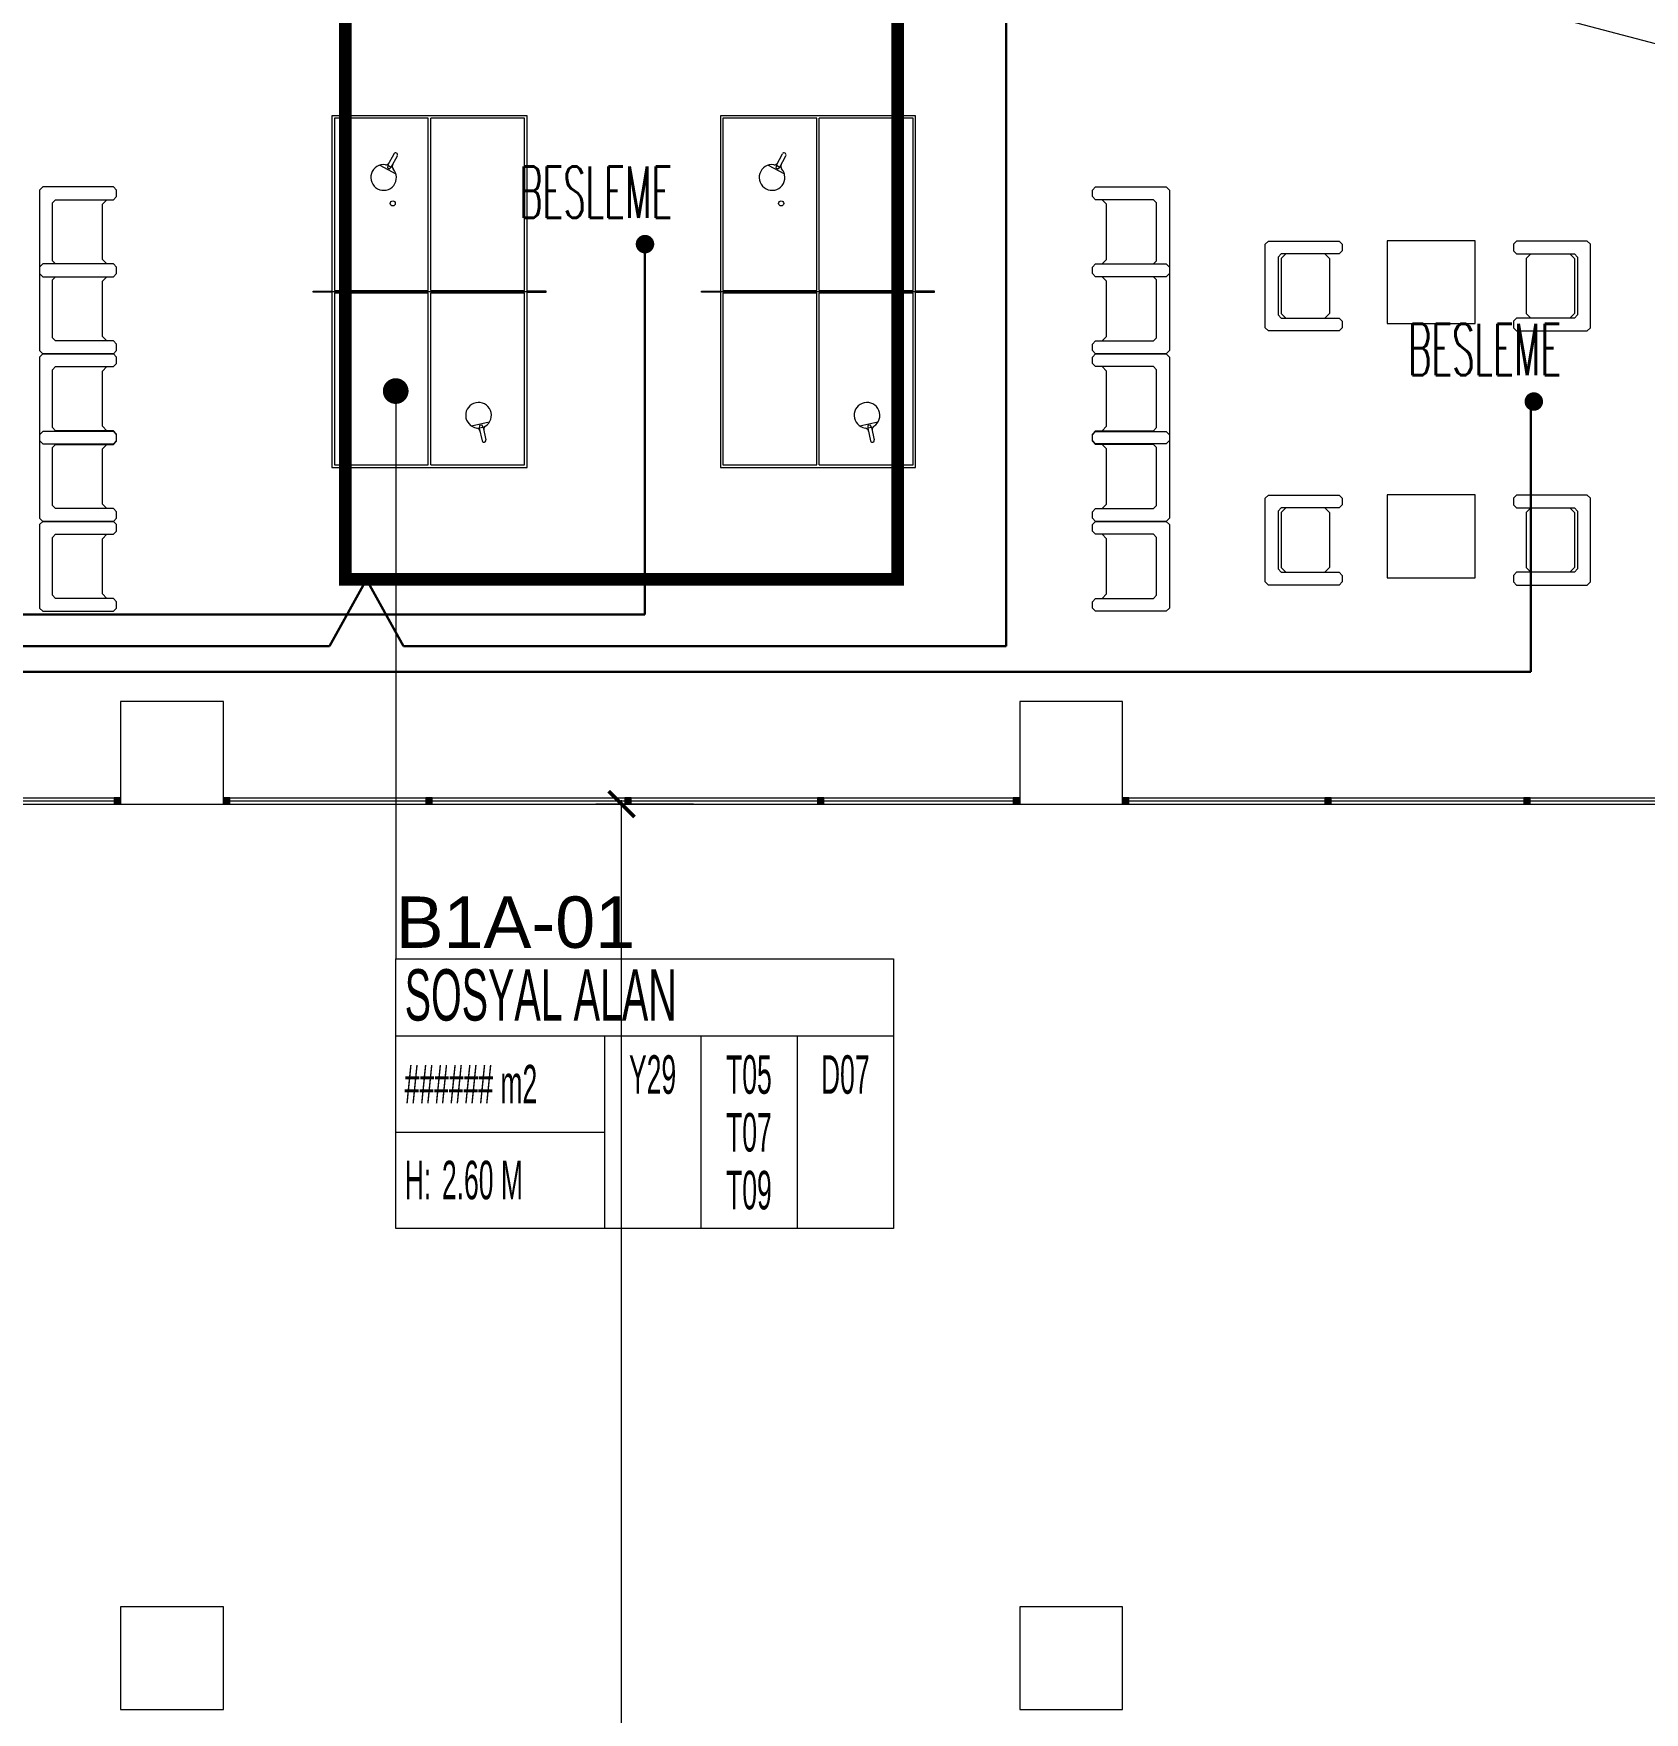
# Model space of a CAD drawing. Header units: metres. Extents: x -13316 to 152404, y -3899 to 30226.
# Drawn here: x 86512 to 87766, y 6003 to 7310 of the extents above; entities that cross this region are included whole.
import ezdxf
from ezdxf.enums import TextEntityAlignment as Align

# ---------------------------------------------------------------- set-up
doc = ezdxf.new("R2010")
doc.units = ezdxf.units.M
doc.header["$LTSCALE"] = 100
doc.header["$MEASUREMENT"] = 0
doc.header["$PDMODE"] = 1
doc.layers.get('0').update_dxf_attribs({"color": 9, "lineweight": 9})
for name, color, linetype, lineweight in [('01', 9, 'Continuous', 9), ('05', 9, 'Continuous', 9), ('06D', 9, 'Continuous', 9), ('10', 9, 'Continuous', 9), ('15', 9, 'Continuous', 9), ('21_mahal200', 9, 'Continuous', 9), ('25', 9, 'Continuous', 9), ('E-1x18W PL DOWNLIGHT ARMATÜR (GÖMME)', 7, 'Continuous', 30), ('E-KABLO', 7, 'Continuous', 30), ('E-LINYE', 7, 'Continuous', 30)]:
    doc.layers.add(name, color=color, linetype=linetype, lineweight=lineweight)
doc.styles.add('Arial', font='arial.ttf', dxfattribs={"height": 2.5})
doc.styles.add('E-YAZI', font='txttw.shx')
doc.styles.add('MuuM_TEXT-STANDART', font='ARIALN.TTF')
doc.dimstyles.new('MuuM_DIM200', dxfattribs={"dimscale": 20, "dimtxt": 2, "dimasz": 1, "dimexe": 1, "dimexo": 1, "dimgap": 1, "dimtad": 1, "dimdec": 1, "dimrnd": 0.5, "dimdsep": 46, "dimtxsty": 'MuuM_TEXT-STANDART', "dimblk": 'ARCHTICK', "dimcen": 0, "dimdle": 0.15, "dimclrd": 256, "dimclre": 256, "dimclrt": 256, "dimadec": 0, "dimazin": 0, "dimtfac": 5, "dimtdec": 1, "dimtix": 1, "dimtmove": 2, "dimatfit": 3, "dimldrblk": 'DOT', "dimfxl": 3, "dimfxlon": 1, "dimtolj": 1, "dimlwd": -1, "dimlwe": -1, "dimarcsym": 0})

# ---------------------------------------------------------------- blocks, each defined once
blk = doc.blocks.new('p-kolon_80x80')
blk.add_lwpolyline([(-40, -40), (40, -40), (40, 40), (-40, 40)], close=True)
blk = doc.blocks.new('1.Bod.Ara.Sitatik Elk')
at = {"layer": '01'}
blk.add_lwpolyline([(3464.9, -1609), (3399.2, -1591.8), (2911.6, -800.5), (2877.6, -821.5), (3373.6, -1626.4), (3454.8, -1647.7)], dxfattribs=at)
for p in [(2300, -2200), (3000, -2200), (2300, -2905), (3000, -2905)]:
    blk.add_blockref('p-kolon_80x80', p, dxfattribs=at)
blk = doc.blocks.new('_ArchTick')
at = {"color": 0, "linetype": 'ByBlock', "const_width": 0.15}
blk.add_lwpolyline([(-0.5, -0.5), (0.5, 0.5)], dxfattribs=at)
blk = doc.blocks.new('_Dot')
at = {"color": 0, "linetype": 'ByBlock', "lineweight": -2}
blk.add_line((-0.5, 0), (-1, 0), dxfattribs=at)
at = {"color": 0, "linetype": 'ByBlock', "const_width": 0.5}
blk.add_lwpolyline([(-0.25, 0, 1), (0.25, 0, 1)], format="xyb", close=True, dxfattribs=at)
blk = doc.blocks.new('0_roomno2')
blk.add_lwpolyline([(19.375, -10.5), (0, -10.5), (0, 0), (19.375, 0)], close=True)
for points in [[(0, -3), (19.375, -3)], [(8.125, -3), (8.125, -10.5)], [(11.875, -3), (11.875, -10.5)], [(15.625, -3), (15.625, -10.5)], [(0, -6.75), (8.125, -6.75)]]:
    blk.add_lwpolyline(points)
at = {"style": 'MuuM_TEXT-STANDART', "width": 0.6}
blk.add_text('H:', height=1.5, dxfattribs=at).set_placement((0.35, -8.608), align=Align.MIDDLE_LEFT)
at = {"style": 'Arial'}
blk.add_attdef('ODANO', (0, 1.17), '', height=2, dxfattribs=at)
blk.add_attdef('MEKANADI', text='', height=2, dxfattribs=at).set_placement((0.35, -3), align=Align.BOTTOM_LEFT)
at = {"style": 'MuuM_TEXT-STANDART', "width": 0.6}
for tag, p in [('YER01', (10, -4.5)), ('TAVAN01', (13.75, -4.5)), ('DUVAR01', (17.5, -4.5)), ('YER02', (10, -6.75)), ('TAVAN02', (13.75, -6.75)), ('DUVAR02', (17.5, -6.75)), ('YER03', (10, -9)), ('TAVAN03', (13.75, -9)), ('DUVAR03', (17.5, -9))]:
    blk.add_attdef(tag, text='', height=1.5, dxfattribs=at).set_placement(p, align=Align.MIDDLE_CENTER)
for tag, p in [('M2', (0.35, -4.875)), ('TEMIZTAVANYUKSEKLIGI', (1.8, -8.608))]:
    blk.add_attdef(tag, text='', height=1.5, dxfattribs=at).set_placement(p, align=Align.MIDDLE_LEFT)
blk = doc.blocks.new('prf-10x10')
blk.add_lwpolyline([(-5, -5), (5, -5), (5, 5), (-5, 5)], close=True)
at = {"color": 255}
blk.add_solid([(-5, -5), (5, -5), (-5, 5), (5, 5)], dxfattribs=at)
at = {"layer": '10'}
blk.add_point((0, 0), dxfattribs=at)
blk = doc.blocks.new('p-dog-ser-620')
at = {"layer": '06D'}
for points in [[(-620, 5), (-5, 5)], [(-620, 0), (-5, 0)]]:
    blk.add_lwpolyline(points, dxfattribs=at)
at = {"layer": '15'}
blk.add_lwpolyline([(-620, 2.5), (-5, 2.5)], dxfattribs=at)
at = {"layer": '10', "xscale": 0.5, "yscale": 0.5, "rotation": 90}
for p in [(-617.5, 2.5), (-460, 2.5), (-305, 2.5), (-155, 2.5), (-2.5, 2.5)]:
    blk.add_blockref('prf-10x10', p, dxfattribs=at)
blk = doc.blocks.new('*D725')
at = {"layer": '25', "transparency": 16777216}
for p, q in [((2705.9, -2240), (2630, -2240)), ((2650, -7818), (2650, -2237)), ((2705.9, -7815), (2630, -7815))]:
    blk.add_line(p, q, dxfattribs=at)
at = {"layer": '25', "transparency": 16777216, "xscale": 20, "yscale": 20, "zscale": 20}
for p, rotation in [((2650, -2240), 90), ((2650, -7815), 270)]:
    blk.add_blockref('_ArchTick', p, dxfattribs=dict(at, rotation=rotation))
at = {"layer": '25', "transparency": 16777216, "insert": (2604.5, -4514.1), "char_height": 50, "attachment_point": 5, "rotation": 90, "style": 'MuuM_TEXT-STANDART'}
blk.add_mtext('\\A1;5575', dxfattribs=at)
blk = doc.blocks.new('A$C7A916EBA')
for p, q in [((1.37, 1.814), (1.37, 0)), ((2.74, 1.667), (0, 1.667)), ((0, 1.667), (0, 0.147)), ((1.36, 1.647), (0.02, 1.647)), ((0.02, 1.647), (0.02, 0.917)), ((1.36, 1.647), (1.36, 0.917)), ((1.38, 1.647), (1.38, 0.917)), ((2.72, 1.647), (1.38, 1.647)), ((2.72, 0.917), (2.72, 1.647)), ((2.74, 0.147), (2.74, 1.667)), ((2.354, 1.295), (2.287, 1.169)), ((2.334, 1.236), (2.325, 1.219)), ((2.325, 1.219), (2.34, 1.205)), ((2.354, 1.231), (2.334, 1.236)), ((2.354, 1.231), (2.34, 1.205)), ((2.34, 1.205), (2.428, 1.158)), ((2.354, 1.231), (2.443, 1.184)), ((0.02, 0.917), (1.36, 0.917)), ((1.38, 0.917), (2.72, 0.917)), ((0.02, 0.897), (1.36, 0.897)), ((0.02, 0.897), (0.02, 0.167)), ((1.36, 0.897), (1.36, 0.167)), ((1.38, 0.897), (2.72, 0.897)), ((1.38, 0.897), (1.38, 0.167)), ((2.72, 0.167), (2.72, 0.897)), ((0.354, 0.442), (0.323, 0.581)), ((0.306, 0.52), (0.208, 0.498)), ((0.312, 0.49), (0.215, 0.469)), ((0.312, 0.49), (0.306, 0.52)), ((0.327, 0.519), (0.306, 0.52)), ((0.312, 0.49), (0.331, 0.499)), ((0.331, 0.499), (0.327, 0.519)), ((0, 0.147), (2.74, 0.147)), ((0.02, 0.167), (1.36, 0.167)), ((1.38, 0.167), (2.72, 0.167))]:
    blk.add_line(p, q)
for points in [[(1.367, 1.814), (1.373, 1.814), (1.373, 1.667), (1.367, 1.667)], [(1.367, 0), (1.373, 0), (1.373, 0.147), (1.367, 0.147)]]:
    blk.add_lwpolyline(points, close=True)
blk.add_circle((2.057, 1.194), 0.02)
for centre, radius, start, end in [((2.259, 1.265), 0.1, 352.1917, 311.6872), ((2.346, 1.168), 0.03, 61.9394, 131.6872), ((2.388, 1.247), 0.03, 172.1917, 241.9394), ((2.436, 1.171), 0.015, 241.9394, 61.9394), ((0.278, 0.544), 0.03, 282.2828, 352.0306), ((0.407, 0.526), 0.1, 212.5351, 172.0306), ((0.212, 0.484), 0.015, 102.2828, 282.2828), ((0.297, 0.456), 0.03, 32.5351, 102.2828)]:
    blk.add_arc(centre, radius, start, end)
blk = doc.blocks.new('1.Bod.Ara.Mimari Elk')
at = {"layer": '05'}
for p, q in [((2245.82, -1772.93), (2249.36, -1769.4)), ((2245.82, -1815.86), (2245.82, -1772.93)), ((3027.62, -1772.93), (3024.08, -1769.4)), ((3027.62, -1815.86), (3027.62, -1772.93)), ((2245.82, -1815.86), (2249.36, -1819.4)), ((3027.62, -1815.86), (3024.08, -1819.4)), ((3163.59, -1815.09), (3167.13, -1811.55)), ((3163.59, -1815.09), (3163.59, -1858.02)), ((3201.09, -1815.09), (3197.55, -1811.55)), ((3201.09, -1815.09), (3201.09, -1858.02)), ((3354.34, -1815.09), (3357.87, -1811.55)), ((3354.34, -1815.09), (3354.34, -1858.02)), ((3391.84, -1815.09), (3388.3, -1811.55)), ((3391.84, -1815.09), (3391.84, -1858.02)), ((2245.82, -1832.89), (2249.36, -1829.35)), ((3027.62, -1832.89), (3024.08, -1829.35)), ((2245.82, -1875.82), (2245.82, -1832.89)), ((3027.62, -1875.82), (3027.62, -1832.89)), ((3163.59, -1858.02), (3167.13, -1861.55)), ((3201.09, -1858.02), (3197.55, -1861.55)), ((3354.34, -1858.02), (3357.87, -1861.55)), ((3391.84, -1858.02), (3388.3, -1861.55)), ((2245.82, -1875.82), (2249.36, -1879.35)), ((3027.62, -1875.82), (3024.08, -1879.35)), ((2245.82, -1902.89), (2249.36, -1899.35)), ((2245.82, -1945.82), (2245.82, -1902.89)), ((3027.62, -1902.89), (3024.08, -1899.35)), ((3027.62, -1945.82), (3027.62, -1902.89)), ((2245.82, -1945.82), (2249.36, -1949.35)), ((3027.62, -1945.82), (3024.08, -1949.35)), ((2245.82, -1963.42), (2249.36, -1959.89)), ((3027.62, -1963.42), (3024.08, -1959.89)), ((2245.82, -2006.35), (2245.82, -1963.42)), ((3027.62, -2006.35), (3027.62, -1963.42)), ((2245.82, -2006.35), (2249.36, -2009.89)), ((3027.62, -2006.35), (3024.08, -2009.89)), ((3163.59, -2012.93), (3167.13, -2009.39)), ((3163.59, -2012.93), (3163.59, -2055.86)), ((3201.09, -2012.93), (3197.55, -2009.39)), ((3201.09, -2012.93), (3201.09, -2055.86)), ((3354.34, -2012.93), (3357.87, -2009.39)), ((3354.34, -2012.93), (3354.34, -2055.86)), ((3391.84, -2012.93), (3388.3, -2009.39)), ((3391.84, -2012.93), (3391.84, -2055.86)), ((2245.82, -2033.42), (2249.36, -2029.89)), ((2245.82, -2076.35), (2245.82, -2033.42)), ((3027.62, -2033.42), (3024.08, -2029.89)), ((3027.62, -2076.35), (3027.62, -2033.42)), ((3163.59, -2055.86), (3167.13, -2059.39)), ((3201.09, -2055.86), (3197.55, -2059.39)), ((3354.34, -2055.86), (3357.87, -2059.39)), ((3391.84, -2055.86), (3388.3, -2059.39)), ((2245.82, -2076.35), (2249.36, -2079.89)), ((3027.62, -2076.35), (3024.08, -2079.89))]:
    blk.add_line(p, q, dxfattribs=at)
for points in [[(2256.86, -1761.9), (2254.36, -1759.4), (2199.36, -1759.4), (2196.86, -1761.9), (2196.86, -1826.9), (2199.36, -1829.4), (2254.36, -1829.4), (2256.86, -1826.9), (2256.86, -1821.9), (2254.36, -1819.4), (2209.36, -1819.4), (2206.86, -1816.9), (2206.86, -1771.9), (2209.36, -1769.4), (2254.36, -1769.4), (2256.86, -1766.9)], [(3016.58, -1761.9), (3019.08, -1759.4), (3074.08, -1759.4), (3076.58, -1761.9), (3076.58, -1826.9), (3074.08, -1829.4), (3019.08, -1829.4), (3016.58, -1826.9), (3016.58, -1821.9), (3019.08, -1819.4), (3064.08, -1819.4), (3066.58, -1816.9), (3066.58, -1771.9), (3064.08, -1769.4), (3019.08, -1769.4), (3016.58, -1766.9)], [(3211.09, -1869.05), (3208.59, -1871.55), (3153.59, -1871.55), (3151.09, -1869.05), (3151.09, -1804.05), (3153.59, -1801.55), (3208.59, -1801.55), (3211.09, -1804.05), (3211.09, -1809.05), (3208.59, -1811.55), (3163.59, -1811.55), (3161.09, -1814.05), (3161.09, -1859.05), (3163.59, -1861.55), (3208.59, -1861.55), (3211.09, -1864.05)], [(3314.5, -1801.32), (3246.06, -1801.32), (3246.06, -1865.87), (3314.5, -1865.87)], [(3344.34, -1869.05), (3346.84, -1871.55), (3401.84, -1871.55), (3404.34, -1869.05), (3404.34, -1804.05), (3401.84, -1801.55), (3346.84, -1801.55), (3344.34, -1804.05), (3344.34, -1809.05), (3346.84, -1811.55), (3391.84, -1811.55), (3394.34, -1814.05), (3394.34, -1859.05), (3391.84, -1861.55), (3346.84, -1861.55), (3344.34, -1864.05)], [(2256.86, -1821.85), (2254.36, -1819.35), (2199.36, -1819.35), (2196.86, -1821.85), (2196.86, -1886.85), (2199.36, -1889.35), (2254.36, -1889.35), (2256.86, -1886.85), (2256.86, -1881.85), (2254.36, -1879.35), (2209.36, -1879.35), (2206.86, -1876.85), (2206.86, -1831.85), (2209.36, -1829.35), (2254.36, -1829.35), (2256.86, -1826.85)], [(3016.58, -1821.85), (3019.08, -1819.35), (3074.08, -1819.35), (3076.58, -1821.85), (3076.58, -1886.85), (3074.08, -1889.35), (3019.08, -1889.35), (3016.58, -1886.85), (3016.58, -1881.85), (3019.08, -1879.35), (3064.08, -1879.35), (3066.58, -1876.85), (3066.58, -1831.85), (3064.08, -1829.35), (3019.08, -1829.35), (3016.58, -1826.85)], [(2256.86, -1891.85), (2254.36, -1889.35), (2199.36, -1889.35), (2196.86, -1891.85), (2196.86, -1956.85), (2199.36, -1959.35), (2254.36, -1959.35), (2256.86, -1956.85), (2256.86, -1951.85), (2254.36, -1949.35), (2209.36, -1949.35), (2206.86, -1946.85), (2206.86, -1901.85), (2209.36, -1899.35), (2254.36, -1899.35), (2256.86, -1896.85)], [(3016.58, -1891.85), (3019.08, -1889.35), (3074.08, -1889.35), (3076.58, -1891.85), (3076.58, -1956.85), (3074.08, -1959.35), (3019.08, -1959.35), (3016.58, -1956.85), (3016.58, -1951.85), (3019.08, -1949.35), (3064.08, -1949.35), (3066.58, -1946.85), (3066.58, -1901.85), (3064.08, -1899.35), (3019.08, -1899.35), (3016.58, -1896.85)], [(2256.86, -1952.39), (2254.36, -1949.89), (2199.36, -1949.89), (2196.86, -1952.39), (2196.86, -2017.39), (2199.36, -2019.89), (2254.36, -2019.89), (2256.86, -2017.39), (2256.86, -2012.39), (2254.36, -2009.89), (2209.36, -2009.89), (2206.86, -2007.39), (2206.86, -1962.39), (2209.36, -1959.89), (2254.36, -1959.89), (2256.86, -1957.39)], [(3016.58, -1952.39), (3019.08, -1949.89), (3074.08, -1949.89), (3076.58, -1952.39), (3076.58, -2017.39), (3074.08, -2019.89), (3019.08, -2019.89), (3016.58, -2017.39), (3016.58, -2012.39), (3019.08, -2009.89), (3064.08, -2009.89), (3066.58, -2007.39), (3066.58, -1962.39), (3064.08, -1959.89), (3019.08, -1959.89), (3016.58, -1957.39)], [(3211.09, -2066.89), (3208.59, -2069.39), (3153.59, -2069.39), (3151.09, -2066.89), (3151.09, -2001.89), (3153.59, -1999.39), (3208.59, -1999.39), (3211.09, -2001.89), (3211.09, -2006.89), (3208.59, -2009.39), (3163.59, -2009.39), (3161.09, -2011.89), (3161.09, -2056.89), (3163.59, -2059.39), (3208.59, -2059.39), (3211.09, -2061.89)], [(3314.5, -1999.16), (3246.06, -1999.16), (3246.06, -2063.71), (3314.5, -2063.71)], [(3344.34, -2066.89), (3346.84, -2069.39), (3401.84, -2069.39), (3404.34, -2066.89), (3404.34, -2001.89), (3401.84, -1999.39), (3346.84, -1999.39), (3344.34, -2001.89), (3344.34, -2006.89), (3346.84, -2009.39), (3391.84, -2009.39), (3394.34, -2011.89), (3394.34, -2056.89), (3391.84, -2059.39), (3346.84, -2059.39), (3344.34, -2061.89)], [(2256.86, -2022.39), (2254.36, -2019.89), (2199.36, -2019.89), (2196.86, -2022.39), (2196.86, -2087.39), (2199.36, -2089.89), (2254.36, -2089.89), (2256.86, -2087.39), (2256.86, -2082.39), (2254.36, -2079.89), (2209.36, -2079.89), (2206.86, -2077.39), (2206.86, -2032.39), (2209.36, -2029.89), (2254.36, -2029.89), (2256.86, -2027.39)], [(3016.58, -2022.39), (3019.08, -2019.89), (3074.08, -2019.89), (3076.58, -2022.39), (3076.58, -2087.39), (3074.08, -2089.89), (3019.08, -2089.89), (3016.58, -2087.39), (3016.58, -2082.39), (3019.08, -2079.89), (3064.08, -2079.89), (3066.58, -2077.39), (3066.58, -2032.39), (3064.08, -2029.89), (3019.08, -2029.89), (3016.58, -2027.39)]]:
    blk.add_lwpolyline(points, close=True, dxfattribs=at)
at = {"layer": '05', "xscale": 100, "yscale": 100, "zscale": 100, "rotation": 90}
for p in [(2591.25, -1977.94), (2893.67, -1977.94)]:
    blk.add_blockref('A$C7A916EBA', p, dxfattribs=at)
at = {"layer": '10'}
for p in [(2260, -2240), (2960, -2240), (3660, -2240)]:
    blk.add_blockref('p-dog-ser-620', p, dxfattribs=at)
at = {"layer": '21_mahal200'}
ref = blk.add_blockref('0_roomno2', (2474.17, -2360.57), dxfattribs=dict(at, xscale=20, yscale=20, zscale=20))
ref.add_attrib('ODANO', 'B1A-01', (2474.17, -2351.93), dxfattribs={"layer": '0', "height": 40, "style": 'Arial'})
ref.add_attrib('MEKANADI', 'SOSYAL ALAN', dxfattribs={"layer": '0', "height": 40, "style": 'Arial', "width": 0.55}).set_placement((2481.17, -2420.57), align=Align.BOTTOM_LEFT)
ref.add_attrib('M2', '###### m2', dxfattribs={"layer": '0', "height": 30, "style": 'MuuM_TEXT-STANDART', "width": 0.6}).set_placement((2481.17, -2458.07), align=Align.MIDDLE_LEFT)
ref.add_attrib('TEMIZTAVANYUKSEKLIGI', '2.60 M', dxfattribs={"layer": '0', "height": 30, "style": 'MuuM_TEXT-STANDART', "width": 0.6}).set_placement((2510.17, -2532.73), align=Align.MIDDLE_LEFT)
ref.add_attrib('YER01', 'Y29', dxfattribs={"layer": '0', "height": 30, "style": 'MuuM_TEXT-STANDART', "width": 0.6}).set_placement((2674.17, -2450.57), align=Align.MIDDLE_CENTER)
ref.add_attrib('TAVAN01', 'T05', dxfattribs={"layer": '0', "height": 30, "style": 'MuuM_TEXT-STANDART', "width": 0.6}).set_placement((2749.17, -2450.57), align=Align.MIDDLE_CENTER)
ref.add_attrib('DUVAR01', 'D07', dxfattribs={"layer": '0', "height": 30, "style": 'MuuM_TEXT-STANDART', "width": 0.6}).set_placement((2824.17, -2450.57), align=Align.MIDDLE_CENTER)
ref.add_attrib('TAVAN02', 'T07', dxfattribs={"layer": '0', "height": 30, "style": 'MuuM_TEXT-STANDART', "width": 0.6}).set_placement((2749.17, -2495.57), align=Align.MIDDLE_CENTER)
ref.add_attrib('TAVAN03', 'T09', dxfattribs={"layer": '0', "height": 30, "style": 'MuuM_TEXT-STANDART', "width": 0.6}).set_placement((2749.17, -2540.57), align=Align.MIDDLE_CENTER)
at = {"layer": '25'}
dim = blk.add_linear_dim(base=(2650, -2240), p1=(2725.88, -7815), p2=(2725.88, -2240), angle=90, dimstyle='MuuM_DIM200', override={"dimtxt": 2.5}, dxfattribs=at)
dim.commit()
dim.dimension.update_dxf_attribs({"geometry": '*D725', "text_midpoint": (2604.47, -4514.08), "dimtype": 128})
at = {"layer": '21_mahal200'}
blk.add_leader([(2474.17, -1918.38), (2474.17, -2360.57)], dimstyle='MuuM_DIM200', override={"dimasz": 1, "dimfxl": 10}, dxfattribs=at)

msp = doc.modelspace()

# ---------------------------------------------------------------- linework, layer by layer
at = {"layer": 'E-1x18W PL DOWNLIGHT ARMATÜR (GÖMME)', "color": 6}
for p, q in [((87269.46, 6832.87), (87269.46, 7649.33)), ((86988.24, 6857.75), (86988.24, 7146.05)), ((87677.87, 7027.19), (87677.87, 6812.87)), ((86742.59, 6832.87), (86771.44, 6885)), ((86800.29, 6832.87), (86771.44, 6885)), ((85992.8, 6857.75), (86988.24, 6857.75)), ((86079.36, 6832.87), (86742.59, 6832.87)), ((86800.29, 6832.87), (87269.46, 6832.87)), ((85967.72, 6812.87), (87677.87, 6812.87))]:
    msp.add_line(p, q, dxfattribs=at)
at = {"layer": 'E-1x18W PL DOWNLIGHT ARMATÜR (GÖMME)', "color": 3, "const_width": 10}
msp.add_lwpolyline([(86755, 7415), (86755, 6885), (87185, 6885), (87185, 7415), (86755, 7415)], dxfattribs=at)
at = {"layer": 'E-KABLO', "color": 4, "linetype": 'Continuous', "const_width": 7.2}
for points in [[(86991.84, 7146.05, 1), (86984.64, 7146.05, 1)], [(87683.81, 7023.46, 1), (87676.61, 7023.46, 1)]]:
    msp.add_lwpolyline(points, format="xyb", close=True, dxfattribs=at)

# ---------------------------------------------------------------- block references
for name in ['1.Bod.Ara.Mimari Elk', '1.Bod.Ara.Sitatik Elk']:
    msp.add_blockref(name, (84320, 8950))

# ---------------------------------------------------------------- texts
at = {"layer": 'E-LINYE', "color": 3, "linetype": 'Continuous', "style": 'E-YAZI', "width": 0.5}
for p in [(86950.07, 7186.57), (87642.04, 7063.99)]:
    msp.add_text('BESLEME', height=40, dxfattribs=at).set_placement(p, align=Align.MIDDLE_CENTER)

doc.saveas('drawing.dxf')
